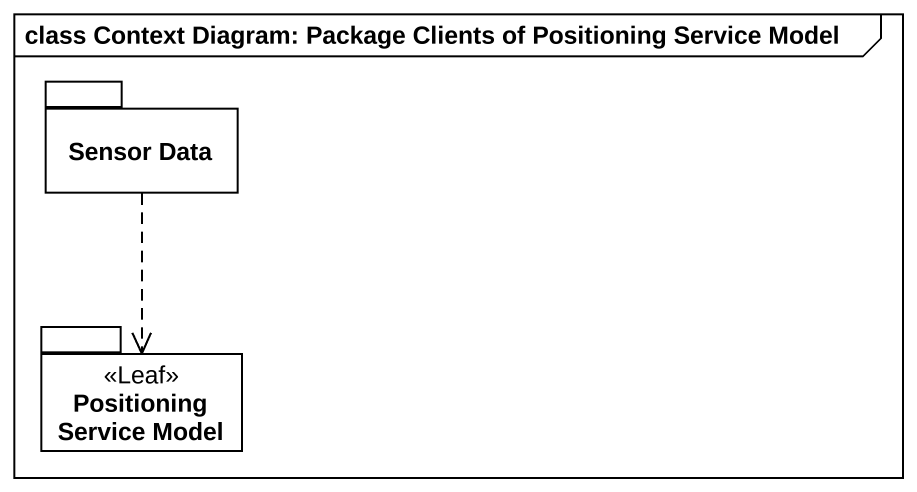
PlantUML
@startuml
mainframe class Context Diagram: Package Clients of Positioning Service Model
package "Sensor Data" as Sensor_Data {
}
package "Positioning Service Model" as Positioning_Service_Model <<Leaf>> {
}
Sensor_Data ..> Positioning_Service_Model
@enduml
